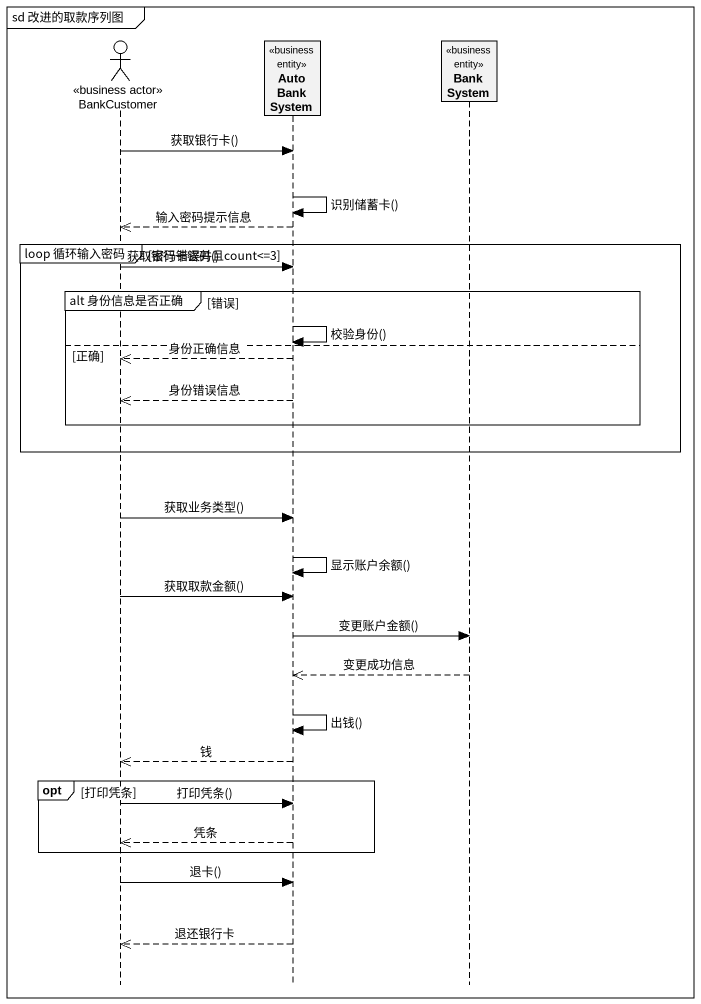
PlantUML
@startuml
mainframe sd 改进的取款序列图
hide footbox
actor BankCustomer <<business actor>>
participant AutoBankSystem <<business entity>>
participant BankSystem <<business entity>>

BankCustomer -> AutoBankSystem : 获取银行卡()
AutoBankSystem -> AutoBankSystem : 识别储蓄卡()
AutoBankSystem -->> BankCustomer : 输入密码提示信息
group loop 循环输入密码 [密码错误并且count<=3]
  BankCustomer -> AutoBankSystem : 获取银行卡密码()
  group alt 身份信息是否正确 [错误]
    AutoBankSystem -> AutoBankSystem : 校验身份()
  else 正确
    AutoBankSystem -->> BankCustomer : 身份正确信息
    AutoBankSystem -->> BankCustomer : 身份错误信息
  end
end
BankCustomer -> AutoBankSystem : 获取业务类型()
AutoBankSystem -> AutoBankSystem : 显示账户余额()
BankCustomer -> AutoBankSystem : 获取取款金额()
AutoBankSystem -> BankSystem : 变更账户金额()
BankSystem -->> AutoBankSystem : 变更成功信息
AutoBankSystem -> AutoBankSystem : 出钱()
AutoBankSystem -->> BankCustomer : 钱
opt 打印凭条
  BankCustomer -> AutoBankSystem : 打印凭条()
  AutoBankSystem -->> BankCustomer : 凭条
end
BankCustomer -> AutoBankSystem : 退卡()
AutoBankSystem -->> BankCustomer : 退还银行卡
@enduml
